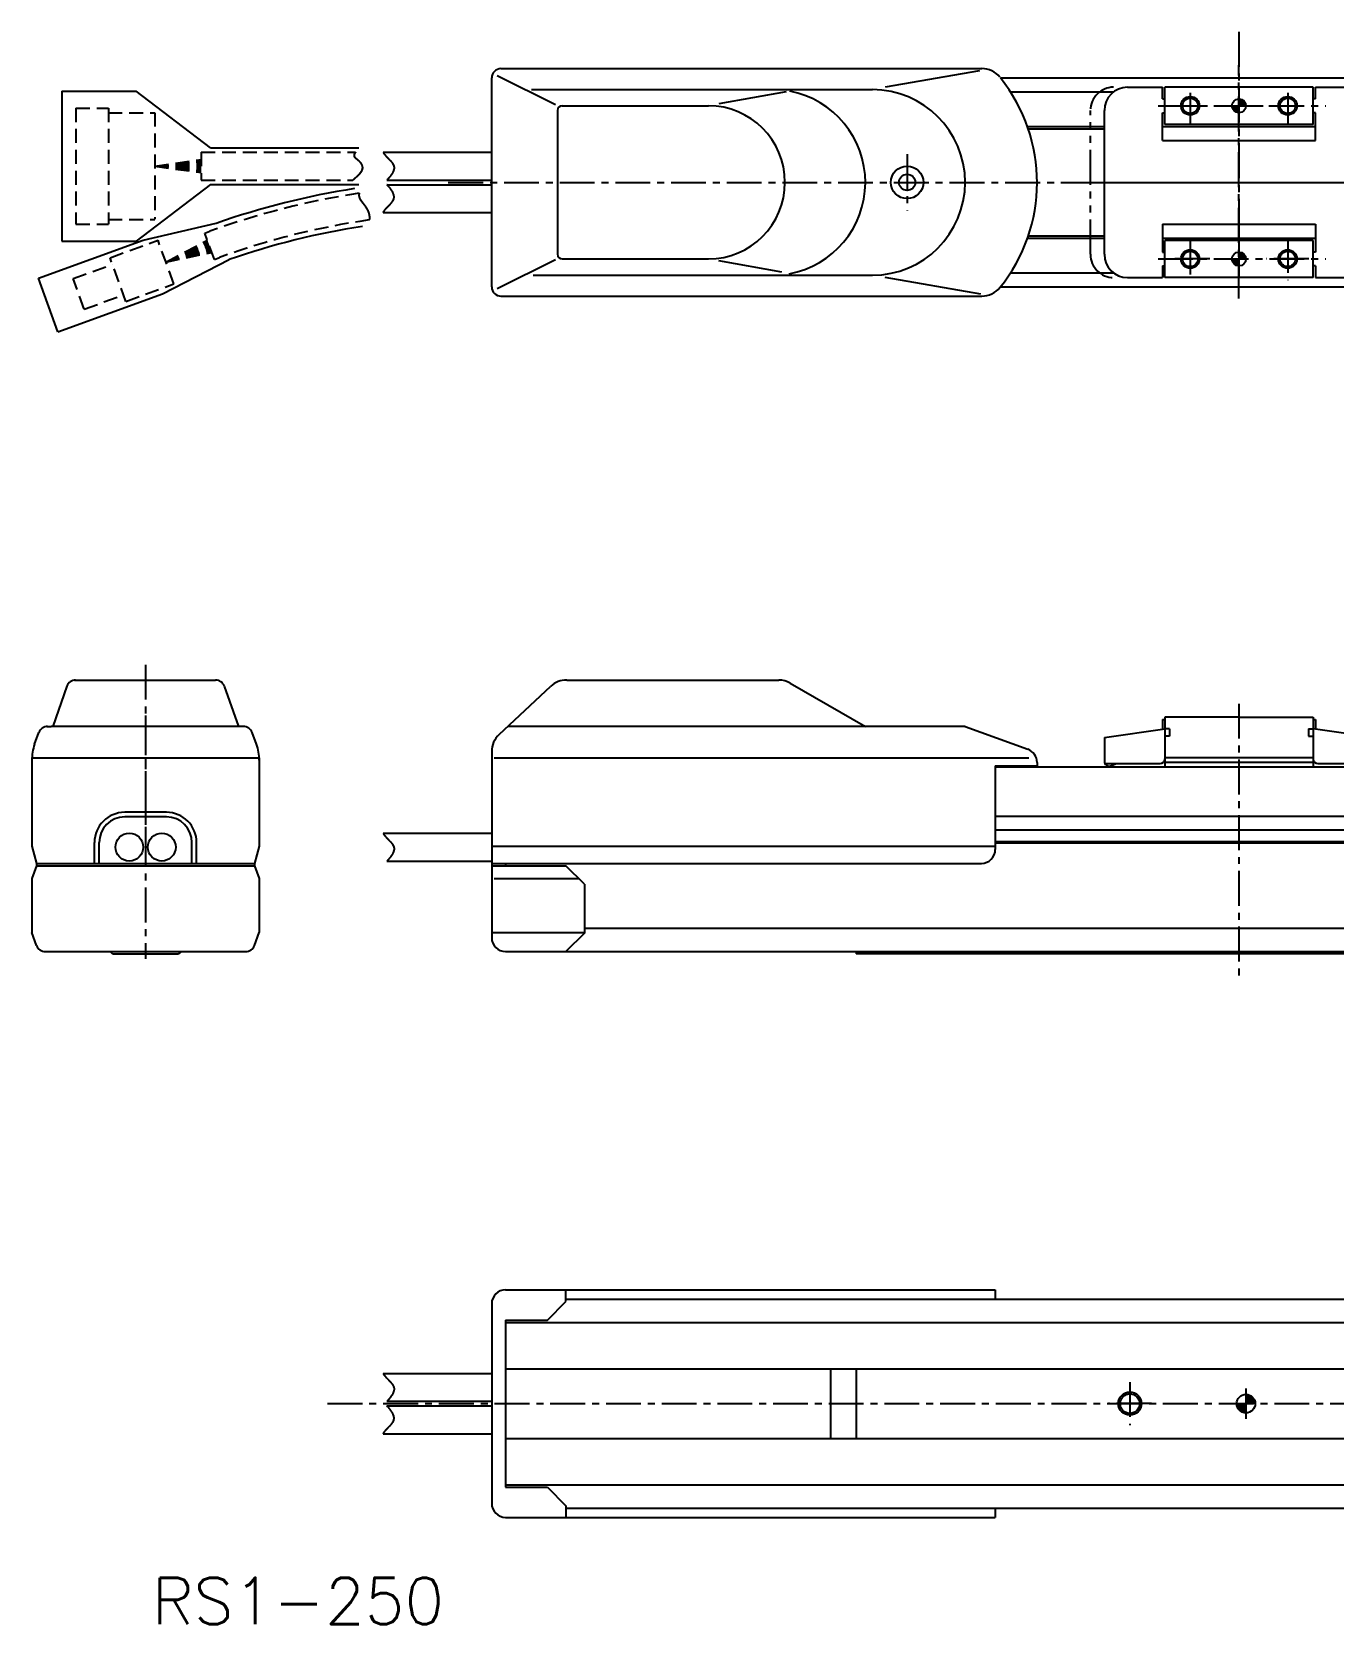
# Model space of a CAD drawing. Extents: x -728 to -84, y 145 to 488.
# Drawn here: x -727.9 to -447.5, y 145.5 to 488.5 of the extents above; entities that cross this region are included whole.
import ezdxf

# ---------------------------------------------------------------- set-up
doc = ezdxf.new("R2010")
doc.units = 0
for name, pattern in [('CENTER', [12, 7.5, -1.5, 1.5, -1.5]), ('CONTINOUS', [0]), ('DASHED', [4.5, 3, -1.5]), ('PHANTOM', [15, 7.5, -1.5, 1.5, -1.5, 1.5, -1.5])]:
    doc.linetypes.add(name, pattern=pattern)
doc.layers.get('0').update_dxf_attribs({"linetype": 'CONTINUOUS'})
doc.layers.add('CENTER', color=1, linetype='CENTER')
doc.styles.get("Standard").update_dxf_attribs({"font": 'txt.shx'})

# ---------------------------------------------------------------- blocks, each defined once
blk = doc.blocks.new('*U2')
at = {"color": 7, "linetype": 'CONTINUOUS'}
for p, q in [((-469.28, 439.57), (-467.78, 439.57)), ((-469.28, 439.57), (-468.84, 438.51)), ((-467.78, 441.07), (-467.78, 440.63)), ((-466.72, 440.63), (-467.78, 441.07)), ((-467.78, 440.63), (-467.78, 439.57)), ((-467.78, 439.57), (-466.28, 439.57)), ((-467.78, 439.57), (-467.78, 438.51)), ((-466.72, 440.63), (-466.28, 439.57)), ((-467.78, 438.07), (-468.84, 438.51)), ((-467.78, 438.51), (-467.78, 438.07))]:
    blk.add_line(p, q, dxfattribs=at)
for points in [[(-469.28, 439.57), (-469.28, 439.57), (-467.78, 439.57)], [(-469.28, 439.57), (-468.84, 438.51), (-467.78, 438.51)], [(-467.78, 441.07), (-467.78, 440.63), (-466.72, 440.63)], [(-467.78, 440.63), (-467.78, 439.57), (-466.28, 439.57)], [(-467.78, 439.57), (-467.78, 439.57), (-466.28, 439.57)]]:
    blk.add_solid(points, dxfattribs=at)
at = {"color": 7, "linetype": 'CONTINUOUS', "extrusion": (0, 0, -1)}
for points in [[(469.28, 439.57), (467.78, 439.57), (467.78, 438.51)], [(467.78, 440.63), (466.72, 440.63), (466.28, 439.57)], [(468.84, 438.51), (467.78, 438.51), (467.78, 438.07)]]:
    blk.add_solid(points, dxfattribs=at)
blk = doc.blocks.new('*U3')
at = {"color": 7, "linetype": 'CONTINUOUS'}
for p, q in [((-467.78, 474.07), (-467.78, 473.63)), ((-466.72, 473.63), (-467.78, 474.07)), ((-467.78, 473.63), (-467.78, 472.57)), ((-466.72, 473.63), (-466.28, 472.57)), ((-469.28, 472.57), (-467.78, 472.57)), ((-469.28, 472.57), (-468.84, 471.51)), ((-467.78, 471.07), (-468.84, 471.51)), ((-467.78, 472.57), (-466.28, 472.57)), ((-467.78, 472.57), (-467.78, 471.51)), ((-467.78, 471.51), (-467.78, 471.07))]:
    blk.add_line(p, q, dxfattribs=at)
for points in [[(-467.78, 474.07), (-467.78, 473.63), (-466.72, 473.63)], [(-467.78, 473.63), (-467.78, 472.57), (-466.28, 472.57)], [(-469.28, 472.57), (-469.28, 472.57), (-467.78, 472.57)], [(-469.28, 472.57), (-468.84, 471.51), (-467.78, 471.51)], [(-467.78, 472.57), (-467.78, 472.57), (-466.28, 472.57)]]:
    blk.add_solid(points, dxfattribs=at)
at = {"color": 7, "linetype": 'CONTINUOUS', "extrusion": (0, 0, -1)}
for points in [[(467.78, 473.63), (466.72, 473.63), (466.28, 472.57)], [(469.28, 472.57), (467.78, 472.57), (467.78, 471.51)], [(468.84, 471.51), (467.78, 471.51), (467.78, 471.07)]]:
    blk.add_solid(points, dxfattribs=at)
blk = doc.blocks.new('*X5')
at = {"color": 0, "linetype": 'CONTINOUS'}
for p, q in [((-468.28, 192.96), (-468.24, 193)), ((-468.23, 192.56), (-467.79, 193)), ((-468.12, 192.22), (-467.34, 193)), ((-467.97, 191.93), (-466.9, 193)), ((-467.78, 191.67), (-466.45, 193)), ((-467.55, 191.45), (-466.28, 192.72)), ((-467.29, 191.27), (-466.28, 192.27)), ((-466.28, 194.96), (-466.24, 195)), ((-466.28, 194.51), (-465.84, 194.95)), ((-466.28, 194.06), (-465.5, 194.84)), ((-466.28, 193.61), (-465.21, 194.69)), ((-466.28, 193.17), (-464.95, 194.5)), ((-466, 193), (-464.74, 194.27)), ((-465.56, 193), (-464.55, 194)), ((-465.11, 193), (-464.41, 193.7)), ((-464.66, 193), (-464.31, 193.35)), ((-466.98, 191.13), (-466.28, 191.83)), ((-466.63, 191.03), (-466.28, 191.38))]:
    blk.add_line(p, q, dxfattribs=at)

msp = doc.modelspace()

# ---------------------------------------------------------------- linework, layer by layer
at = {"color": 7, "linetype": 'CONTINOUS'}
for p, q in [((-626.78, 480.57), (-523.19, 480.57)), ((-628.78, 433.57), (-628.78, 478.57)), ((-615.02, 472.78), (-627.64, 478.99)), ((-523.65, 480.09), (-543.99, 476.56)), ((-519.18, 478.57), (-177.78, 478.57)), ((-721.38, 475.73), (-721.38, 443.41)), ((-721.38, 475.73), (-705.38, 475.73)), ((-689.38, 463.53), (-705.38, 475.73)), ((-620.19, 476.07), (-546.77, 476.07)), ((-565.36, 475.57), (-579.87, 472.97)), ((-517.02, 475.57), (-494.78, 475.57)), ((-491.78, 476.57), (-484.28, 476.57)), ((-484.28, 474.07), (-484.28, 476.57)), ((-484.28, 474.07), (-483.78, 474.07)), ((-483.78, 468.57), (-483.78, 476.57)), ((-451.78, 476.57), (-483.78, 476.57)), ((-451.78, 468.57), (-451.78, 476.57)), ((-451.28, 474.07), (-451.78, 474.07)), ((-451.28, 474.07), (-451.28, 476.57)), ((-451.28, 476.57), (-443.78, 476.57)), ((-614.6, 471.57), (-614.6, 440.57)), ((-613.6, 472.57), (-582.1, 472.57)), ((-496.78, 440.57), (-496.78, 471.57)), ((-484.28, 465.07), (-484.28, 471.07)), ((-484.28, 471.07), (-483.78, 471.07)), ((-451.28, 471.07), (-451.78, 471.07)), ((-451.28, 465.07), (-451.28, 471.07)), ((-513.34, 468.07), (-496.78, 468.07)), ((-513.17, 467.57), (-496.78, 467.57)), ((-484.28, 468.07), (-451.28, 468.07)), ((-451.78, 468.57), (-483.78, 468.57)), ((-689.38, 463.53), (-657.38, 463.53)), ((-484.28, 465.07), (-451.28, 465.07)), ((-652.14, 462.57), (-628.78, 462.57)), ((-651.36, 456.57), (-628.78, 456.57)), ((-689.38, 455.61), (-705.38, 443.41)), ((-689.38, 455.61), (-657.38, 455.61)), ((-651.36, 455.57), (-628.78, 455.57)), ((-652.14, 449.57), (-628.78, 449.57)), ((-703.89, 443.65), (-688.17, 447.25)), ((-484.28, 447.07), (-451.28, 447.07)), ((-484.28, 447.07), (-484.28, 441.07)), ((-451.28, 447.07), (-451.28, 441.07)), ((-726.45, 435.45), (-703.89, 443.65)), ((-721.38, 443.41), (-705.38, 443.41)), ((-513.34, 444.07), (-496.78, 444.07)), ((-513.17, 444.57), (-496.78, 444.57)), ((-484.28, 444.07), (-451.28, 444.07)), ((-451.78, 443.57), (-483.78, 443.57)), ((-483.78, 435.57), (-483.78, 443.57)), ((-451.78, 435.57), (-451.78, 443.57)), ((-699.68, 432.08), (-685.33, 439.43)), ((-615.05, 439.35), (-627.64, 433.15)), ((-613.6, 439.57), (-582.1, 439.57)), ((-566.24, 436.73), (-579.87, 439.17)), ((-484.28, 441.07), (-483.78, 441.07)), ((-451.28, 441.07), (-451.78, 441.07)), ((-619.84, 436.07), (-546.77, 436.07)), ((-517.02, 436.57), (-494.78, 436.57)), ((-484.28, 438.07), (-484.28, 435.57)), ((-484.28, 438.07), (-483.78, 438.07)), ((-451.28, 438.07), (-451.78, 438.07)), ((-451.28, 438.07), (-451.28, 435.57)), ((-722.23, 423.87), (-726.45, 435.45)), ((-523.38, 432), (-543.99, 435.59)), ((-519.19, 433.57), (-177.78, 433.57)), ((-491.78, 435.57), (-484.28, 435.57)), ((-451.78, 435.57), (-483.78, 435.57)), ((-451.28, 435.57), (-443.78, 435.57)), ((-722.23, 423.87), (-699.68, 432.08)), ((-626.78, 431.57), (-523.19, 431.57)), ((-720.33, 347.53), (-723.36, 338.87)), ((-718.68, 348.87), (-688.28, 348.87)), ((-686.39, 347.53), (-683.36, 338.87)), ((-627.19, 337.13), (-616.04, 347.52)), ((-612.63, 348.87), (-566.94, 348.87)), ((-564.44, 348.2), (-548.28, 338.87)), ((-484.28, 340.37), (-483.78, 340.37)), ((-484.28, 340.37), (-484.28, 338.26)), ((-467.78, 340.87), (-483.78, 340.87)), ((-483.78, 340.87), (-483.78, 330.19)), ((-467.78, 340.87), (-451.78, 340.87)), ((-467.78, 340.87), (-451.78, 340.87)), ((-451.78, 340.87), (-451.78, 330.19)), ((-451.78, 340.37), (-451.28, 340.37)), ((-451.28, 340.37), (-451.28, 338.26)), ((-727.26, 335.03), (-726.34, 337.55)), ((-724.64, 338.87), (-723.73, 338.87)), ((-682.26, 338.87), (-723.73, 338.87)), ((-679.47, 335.03), (-680.38, 337.55)), ((-526.77, 338.87), (-625.33, 338.87)), ((-526.77, 338.87), (-513.26, 333.95)), ((-496.78, 336.5), (-496.78, 331.32)), ((-496.74, 336.51), (-483.78, 338.33)), ((-482.78, 338.37), (-483.78, 338.37)), ((-483.78, 336.82), (-483.78, 331.87)), ((-482.78, 336.77), (-483.78, 336.77)), ((-482.78, 338.37), (-482.78, 336.77)), ((-452.78, 338.37), (-451.78, 338.37)), ((-452.78, 338.37), (-452.78, 336.77)), ((-452.78, 336.77), (-451.78, 336.77)), ((-438.82, 336.51), (-451.78, 338.33)), ((-451.78, 336.82), (-451.78, 331.87)), ((-628.78, 333.47), (-628.78, 308.87)), ((-727.86, 332.1), (-678.86, 332.1)), ((-727.86, 332.1), (-727.86, 313.1)), ((-678.86, 332.1), (-678.86, 313.1)), ((-628.23, 332.1), (-513.03, 332.1)), ((-520.28, 330.37), (-511.31, 330.37)), ((-520.28, 330.37), (-520.28, 312.37)), ((-520.28, 330.19), (-177.76, 330.19)), ((-520.28, 330.19), (-520.28, 314.68)), ((-511.28, 331.13), (-511.28, 330.19)), ((-496.67, 330.87), (-484.78, 330.87)), ((-495.43, 330.39), (-494.18, 330.87)), ((-483.78, 332.17), (-451.78, 332.17)), ((-483.78, 331.17), (-451.78, 331.17)), ((-483.78, 331.17), (-451.78, 331.17)), ((-451.78, 331.98), (-451.78, 331.21)), ((-451.78, 330.43), (-451.78, 330.17)), ((-450.78, 330.87), (-438.89, 330.87)), ((-698.86, 320.37), (-707.86, 320.37)), ((-698.86, 319.37), (-707.86, 319.37)), ((-520.28, 319.57), (-177.78, 319.57)), ((-652.14, 315.87), (-628.78, 315.87)), ((-520.28, 316.57), (-177.78, 316.57)), ((-727.86, 313.1), (-726.86, 309.37)), ((-727.86, 313.1), (-726.86, 309.37)), ((-714.36, 309.37), (-714.36, 313.87)), ((-713.36, 309.37), (-713.36, 313.87)), ((-693.36, 309.37), (-693.36, 313.87)), ((-692.36, 309.37), (-692.36, 313.87)), ((-678.86, 313.1), (-679.86, 309.37)), ((-678.86, 313.1), (-679.86, 309.37)), ((-628.78, 313.1), (-520.28, 313.1)), ((-520.28, 314.07), (-177.78, 314.07)), ((-520.28, 313.78), (-177.78, 313.78)), ((-726.86, 308.87), (-727.86, 306.12)), ((-726.86, 309.37), (-679.86, 309.37)), ((-726.86, 309.37), (-726.86, 308.87)), ((-726.86, 308.87), (-679.86, 308.87)), ((-679.86, 309.37), (-679.86, 308.87)), ((-679.86, 308.87), (-678.86, 306.12)), ((-651.36, 309.87), (-628.78, 309.87)), ((-628.78, 309.37), (-523.28, 309.37)), ((-628.78, 308.87), (-628.78, 293.37)), ((-628.78, 308.87), (-612.78, 308.87)), ((-625.78, 309.37), (-625.78, 308.87)), ((-608.78, 304.87), (-612.78, 308.87)), ((-727.86, 306.12), (-727.86, 294.49)), ((-678.86, 306.12), (-678.86, 294.49)), ((-628.28, 306.12), (-610.04, 306.12)), ((-608.78, 304.87), (-608.78, 294.37)), ((-608.78, 295.39), (-177.78, 295.39)), ((-726.84, 291.68), (-727.86, 294.49)), ((-679.88, 291.68), (-678.86, 294.49)), ((-628.51, 294.49), (-608.78, 294.49)), ((-608.78, 294.37), (-612.78, 290.37)), ((-724.96, 290.37), (-681.76, 290.37)), ((-710.46, 289.87), (-710.86, 290.27)), ((-710.46, 289.87), (-696.26, 289.87)), ((-695.86, 290.27), (-696.26, 289.87)), ((-695.86, 290.37), (-695.86, 290.27)), ((-625.78, 290.37), (-550.28, 290.37)), ((-550.28, 290.39), (-177.78, 290.39)), ((-550.28, 290.39), (-550.28, 289.87)), ((-165.28, 289.87), (-550.28, 289.87)), ((-625.78, 217.5), (-520.28, 217.5)), ((-612.78, 215), (-612.78, 217.5)), ((-520.28, 217.5), (-520.28, 215.5)), ((-628.78, 214.5), (-628.78, 171.5)), ((-616.78, 211), (-612.78, 215)), ((-612.78, 215.5), (-177.78, 215.5)), ((-625.78, 211), (-625.78, 175)), ((-625.78, 211), (-616.78, 211)), ((-625.78, 210.5), (-165.28, 210.5)), ((-652.14, 199.5), (-628.78, 199.5)), ((-625.78, 200.5), (-165.28, 200.5)), ((-555.78, 200.5), (-555.78, 185.5)), ((-550.28, 200.5), (-550.28, 185.5)), ((-651.36, 193.5), (-628.78, 193.5)), ((-651.36, 192.5), (-628.78, 192.5)), ((-652.14, 186.5), (-628.78, 186.5)), ((-625.78, 185.5), (-165.28, 185.5)), ((-625.78, 175.5), (-165.28, 175.5)), ((-625.78, 175), (-616.78, 175)), ((-616.78, 175), (-612.78, 171)), ((-625.78, 168.5), (-608.78, 168.5)), ((-612.78, 171), (-612.78, 168.5)), ((-612.78, 170.5), (-177.78, 170.5)), ((-608.78, 168.5), (-520.28, 168.5)), ((-520.28, 170.5), (-520.28, 168.5))]:
    msp.add_line(p, q, dxfattribs=at)
at = {"color": 3, "linetype": 'DASHED'}
for p, q in [((-718.38, 472.07), (-718.38, 447.07)), ((-718.38, 472.07), (-711.38, 472.07)), ((-711.38, 472.07), (-711.38, 447.07)), ((-711.38, 471.07), (-701.38, 471.07)), ((-701.38, 471.07), (-701.38, 448.11)), ((-701.38, 459.57), (-691.38, 460.98)), ((-701.38, 459.57), (-691.38, 460.62)), ((-701.38, 459.57), (-691.38, 460.27)), ((-701.38, 459.57), (-691.38, 459.92)), ((-691.38, 462.57), (-691.38, 456.57)), ((-691.38, 462.57), (-658.11, 462.57)), ((-701.38, 459.57), (-691.38, 459.57)), ((-701.38, 459.57), (-691.38, 458.52)), ((-701.38, 459.57), (-691.38, 458.87)), ((-701.38, 459.57), (-691.38, 459.22)), ((-701.38, 459.57), (-691.38, 458.17)), ((-691.38, 456.57), (-658.67, 456.57)), ((-718.38, 447.07), (-711.38, 447.07)), ((-711.38, 448.07), (-701.38, 448.07)), ((-711.01, 439.83), (-700.68, 443.59)), ((-697.26, 434.19), (-700.68, 443.59)), ((-698.97, 438.89), (-690.05, 443.63)), ((-698.97, 438.89), (-689.93, 443.3)), ((-698.97, 438.89), (-689.81, 442.97)), ((-698.97, 438.89), (-689.69, 442.64)), ((-690.6, 445.13), (-689.5, 445.53)), ((-688.54, 439.49), (-690.6, 445.13)), ((-707.59, 430.43), (-711.01, 439.83)), ((-698.97, 438.89), (-689.57, 442.31)), ((-698.97, 438.89), (-689.45, 441.98)), ((-698.97, 438.89), (-689.33, 441.65)), ((-698.97, 438.89), (-689.21, 441.32)), ((-698.97, 438.89), (-689.09, 440.99)), ((-688.54, 439.49), (-687.44, 439.89)), ((-718.96, 435.34), (-710.5, 438.42)), ((-716.56, 428.76), (-718.96, 435.34)), ((-707.59, 430.43), (-697.26, 434.19)), ((-716.56, 428.76), (-708.11, 431.84))]:
    msp.add_line(p, q, dxfattribs=at)
at = {"color": 3, "linetype": 'PHANTOM'}
msp.add_line((-499.78, 440.57), (-499.78, 471.57), dxfattribs=at)
at = {"color": 7, "linetype": 'CENTER'}
msp.add_line((-466.28, 196.22), (-466.28, 189.75), dxfattribs=at)
at = {"color": 7}
for points in [[(-658.11, 462.57, 0), (-658.13, 462.55, 0), (-658.14, 462.53, 0), (-658.16, 462.51, 0), (-658.18, 462.49, 0), (-658.19, 462.47, 0), (-658.21, 462.45, 0), (-658.23, 462.42, 0), (-658.24, 462.4, 0), (-658.26, 462.38, 0), (-658.27, 462.36, 0), (-658.29, 462.33, 0), (-658.3, 462.31, 0), (-658.31, 462.29, 0), (-658.33, 462.26, 0), (-658.34, 462.24, 0), (-658.35, 462.21, 0), (-658.36, 462.19, 0), (-658.37, 462.16, 0), (-658.38, 462.14, 0), (-658.39, 462.12, 0), (-658.4, 462.09, 0), (-658.41, 462.07, 0), (-658.41, 462.04, 0), (-658.42, 462.02, 0), (-658.43, 461.99, 0), (-658.43, 461.97, 0), (-658.43, 461.94, 0), (-658.44, 461.92, 0), (-658.44, 461.9, 0), (-658.44, 461.87, 0), (-658.44, 461.85, 0), (-658.44, 461.83, 0), (-658.43, 461.81, 0), (-658.43, 461.78, 0), (-658.43, 461.76, 0), (-658.42, 461.74, 0), (-658.41, 461.72, 0), (-658.41, 461.7, 0), (-658.4, 461.68, 0), (-658.39, 461.65, 0), (-658.38, 461.63, 0), (-658.37, 461.61, 0), (-658.36, 461.59, 0), (-658.35, 461.57, 0), (-658.33, 461.55, 0), (-658.32, 461.54, 0), (-658.31, 461.51, 0), (-658.29, 461.5, 0), (-658.28, 461.48, 0), (-658.26, 461.46, 0), (-658.24, 461.44, 0), (-658.23, 461.42, 0), (-658.21, 461.4, 0), (-658.19, 461.38, 0), (-658.17, 461.36, 0), (-658.15, 461.35, 0), (-658.13, 461.33, 0), (-658.11, 461.31, 0), (-658.09, 461.29, 0), (-658.07, 461.27, 0), (-658.05, 461.25, 0), (-658.03, 461.24, 0), (-658.01, 461.22, 0), (-657.99, 461.2, 0), (-657.96, 461.18, 0), (-657.94, 461.16, 0), (-657.92, 461.14, 0), (-657.89, 461.13, 0), (-657.87, 461.11, 0), (-657.85, 461.09, 0), (-657.83, 461.07, 0), (-657.8, 461.05, 0), (-657.78, 461.04, 0), (-657.75, 461.02, 0), (-657.73, 461, 0), (-657.71, 460.98, 0), (-657.69, 460.96, 0), (-657.66, 460.94, 0), (-657.64, 460.92, 0), (-657.62, 460.9, 0), (-657.59, 460.88, 0), (-657.57, 460.86, 0), (-657.55, 460.85, 0), (-657.53, 460.83, 0), (-657.5, 460.81, 0), (-657.48, 460.79, 0), (-657.46, 460.77, 0), (-657.44, 460.75, 0), (-657.42, 460.73, 0), (-657.4, 460.7, 0), (-657.38, 460.68, 0), (-657.36, 460.66, 0), (-657.34, 460.64, 0), (-657.32, 460.62, 0), (-657.29, 460.6, 0), (-657.27, 460.58, 0), (-657.26, 460.56, 0), (-657.24, 460.54, 0), (-657.22, 460.51, 0), (-657.2, 460.49, 0), (-657.18, 460.47, 0), (-657.16, 460.45, 0), (-657.14, 460.43, 0), (-657.13, 460.41, 0), (-657.11, 460.38, 0), (-657.09, 460.36, 0), (-657.08, 460.34, 0), (-657.06, 460.32, 0), (-657.04, 460.29, 0), (-657.03, 460.27, 0), (-657.01, 460.25, 0), (-657, 460.23, 0), (-656.98, 460.2, 0), (-656.97, 460.18, 0), (-656.95, 460.16, 0), (-656.94, 460.13, 0), (-656.92, 460.11, 0), (-656.91, 460.09, 0), (-656.89, 460.06, 0), (-656.88, 460.04, 0), (-656.87, 460.02, 0), (-656.86, 459.99, 0), (-656.84, 459.97, 0), (-656.83, 459.95, 0), (-656.82, 459.93, 0), (-656.81, 459.9, 0), (-656.8, 459.88, 0), (-656.79, 459.85, 0), (-656.78, 459.83, 0), (-656.77, 459.81, 0), (-656.76, 459.78, 0), (-656.75, 459.76, 0), (-656.74, 459.74, 0), (-656.73, 459.71, 0), (-656.73, 459.69, 0), (-656.72, 459.66, 0), (-656.71, 459.64, 0), (-656.7, 459.62, 0), (-656.7, 459.59, 0), (-656.69, 459.57, 0), (-656.68, 459.54, 0), (-656.68, 459.52, 0), (-656.67, 459.5, 0), (-656.67, 459.47, 0), (-656.67, 459.45, 0), (-656.66, 459.42, 0), (-656.66, 459.4, 0), (-656.65, 459.38, 0), (-656.65, 459.35, 0), (-656.65, 459.33, 0), (-656.65, 459.3, 0), (-656.65, 459.28, 0), (-656.65, 459.26, 0), (-656.65, 459.23, 0), (-656.65, 459.21, 0), (-656.65, 459.18, 0), (-656.65, 459.16, 0), (-656.65, 459.14, 0), (-656.65, 459.11, 0), (-656.65, 459.09, 0), (-656.65, 459.06, 0), (-656.66, 459.04, 0), (-656.66, 459.02, 0), (-656.67, 458.99, 0), (-656.67, 458.97, 0), (-656.67, 458.95, 0), (-656.68, 458.92, 0), (-656.69, 458.9, 0), (-656.69, 458.88, 0), (-656.7, 458.85, 0), (-656.71, 458.83, 0), (-656.71, 458.81, 0), (-656.72, 458.78, 0), (-656.73, 458.76, 0), (-656.74, 458.74, 0), (-656.74, 458.71, 0), (-656.75, 458.69, 0), (-656.76, 458.67, 0), (-656.77, 458.64, 0), (-656.78, 458.62, 0), (-656.79, 458.6, 0), (-656.8, 458.58, 0), (-656.81, 458.55, 0), (-656.83, 458.53, 0), (-656.84, 458.51, 0), (-656.85, 458.49, 0), (-656.86, 458.46, 0), (-656.87, 458.44, 0), (-656.89, 458.42, 0), (-656.9, 458.4, 0), (-656.91, 458.37, 0), (-656.93, 458.35, 0), (-656.94, 458.33, 0), (-656.96, 458.31, 0), (-656.97, 458.29, 0), (-656.98, 458.26, 0), (-657, 458.24, 0), (-657.01, 458.22, 0), (-657.03, 458.2, 0), (-657.04, 458.18, 0), (-657.06, 458.15, 0), (-657.08, 458.13, 0), (-657.09, 458.11, 0), (-657.11, 458.09, 0), (-657.12, 458.07, 0), (-657.14, 458.05, 0), (-657.16, 458.03, 0), (-657.17, 458, 0), (-657.19, 457.98, 0), (-657.21, 457.96, 0), (-657.23, 457.94, 0), (-657.24, 457.92, 0), (-657.26, 457.9, 0), (-657.28, 457.88, 0), (-657.3, 457.86, 0), (-657.32, 457.84, 0), (-657.34, 457.82, 0), (-657.35, 457.8, 0), (-657.37, 457.78, 0), (-657.39, 457.76, 0), (-657.41, 457.74, 0), (-657.43, 457.72, 0), (-657.45, 457.7, 0), (-657.47, 457.68, 0), (-657.48, 457.66, 0), (-657.5, 457.64, 0), (-657.52, 457.62, 0), (-657.54, 457.6, 0), (-657.56, 457.58, 0), (-657.58, 457.56, 0), (-657.6, 457.54, 0), (-657.62, 457.52, 0), (-657.64, 457.5, 0), (-657.66, 457.48, 0), (-657.68, 457.46, 0), (-657.7, 457.44, 0), (-657.71, 457.43, 0), (-657.73, 457.41, 0), (-657.75, 457.39, 0), (-657.77, 457.37, 0), (-657.79, 457.35, 0), (-657.81, 457.33, 0), (-657.83, 457.32, 0), (-657.85, 457.3, 0), (-657.87, 457.28, 0), (-657.89, 457.26, 0), (-657.9, 457.24, 0), (-657.92, 457.23, 0), (-657.94, 457.21, 0), (-657.96, 457.19, 0), (-657.98, 457.18, 0), (-658, 457.16, 0), (-658.02, 457.14, 0), (-658.04, 457.12, 0), (-658.06, 457.11, 0), (-658.08, 457.09, 0), (-658.1, 457.07, 0), (-658.11, 457.05, 0), (-658.13, 457.04, 0), (-658.15, 457.02, 0), (-658.17, 457, 0), (-658.19, 456.99, 0), (-658.21, 456.97, 0), (-658.23, 456.95, 0), (-658.25, 456.94, 0), (-658.27, 456.92, 0), (-658.28, 456.9, 0), (-658.3, 456.89, 0), (-658.32, 456.87, 0), (-658.34, 456.85, 0), (-658.36, 456.84, 0), (-658.38, 456.82, 0), (-658.4, 456.8, 0), (-658.42, 456.79, 0), (-658.44, 456.77, 0), (-658.46, 456.75, 0), (-658.48, 456.74, 0), (-658.5, 456.72, 0), (-658.52, 456.7, 0), (-658.54, 456.69, 0), (-658.56, 456.67, 0), (-658.58, 456.65, 0), (-658.6, 456.64, 0), (-658.61, 456.62, 0), (-658.63, 456.61, 0), (-658.65, 456.59, 0), (-658.67, 456.57, 0)], [(-652.14, 462.57, 0), (-652.12, 462.53, 0), (-652.1, 462.49, 0), (-652.08, 462.45, 0), (-652.06, 462.41, 0), (-652.03, 462.37, 0), (-652.01, 462.33, 0), (-651.99, 462.29, 0), (-651.96, 462.25, 0), (-651.94, 462.22, 0), (-651.91, 462.18, 0), (-651.88, 462.14, 0), (-651.86, 462.1, 0), (-651.83, 462.06, 0), (-651.8, 462.03, 0), (-651.77, 461.99, 0), (-651.74, 461.95, 0), (-651.71, 461.92, 0), (-651.68, 461.88, 0), (-651.65, 461.84, 0), (-651.62, 461.81, 0), (-651.59, 461.77, 0), (-651.56, 461.73, 0), (-651.53, 461.7, 0), (-651.49, 461.66, 0), (-651.46, 461.62, 0), (-651.43, 461.59, 0), (-651.39, 461.55, 0), (-651.36, 461.52, 0), (-651.33, 461.48, 0), (-651.29, 461.45, 0), (-651.26, 461.41, 0), (-651.23, 461.38, 0), (-651.19, 461.34, 0), (-651.16, 461.31, 0), (-651.12, 461.27, 0), (-651.09, 461.24, 0), (-651.05, 461.2, 0), (-651.02, 461.17, 0), (-650.99, 461.13, 0), (-650.95, 461.1, 0), (-650.92, 461.06, 0), (-650.88, 461.03, 0), (-650.85, 460.99, 0), (-650.82, 460.96, 0), (-650.78, 460.92, 0), (-650.75, 460.89, 0), (-650.72, 460.86, 0), (-650.68, 460.82, 0), (-650.65, 460.79, 0), (-650.62, 460.75, 0), (-650.59, 460.72, 0), (-650.55, 460.68, 0), (-650.52, 460.65, 0), (-650.49, 460.61, 0), (-650.46, 460.58, 0), (-650.43, 460.54, 0), (-650.4, 460.51, 0), (-650.37, 460.47, 0), (-650.34, 460.44, 0), (-650.32, 460.4, 0), (-650.29, 460.37, 0), (-650.26, 460.33, 0), (-650.23, 460.3, 0), (-650.21, 460.26, 0), (-650.18, 460.23, 0), (-650.16, 460.19, 0), (-650.13, 460.16, 0), (-650.11, 460.12, 0), (-650.09, 460.08, 0), (-650.07, 460.05, 0), (-650.05, 460.01, 0), (-650.02, 459.98, 0), (-650.01, 459.94, 0), (-649.99, 459.9, 0), (-649.97, 459.87, 0), (-649.95, 459.83, 0), (-649.94, 459.79, 0), (-649.92, 459.75, 0), (-649.91, 459.72, 0), (-649.89, 459.68, 0), (-649.88, 459.64, 0), (-649.87, 459.6, 0), (-649.86, 459.57, 0), (-649.85, 459.53, 0), (-649.84, 459.49, 0), (-649.84, 459.45, 0), (-649.83, 459.41, 0), (-649.83, 459.37, 0), (-649.82, 459.33, 0), (-649.82, 459.29, 0), (-649.82, 459.25, 0), (-649.82, 459.21, 0), (-649.82, 459.17, 0), (-649.82, 459.13, 0), (-649.82, 459.09, 0), (-649.83, 459.05, 0), (-649.83, 459.01, 0), (-649.84, 458.97, 0), (-649.85, 458.93, 0), (-649.85, 458.89, 0), (-649.86, 458.85, 0), (-649.87, 458.8, 0), (-649.88, 458.76, 0), (-649.89, 458.72, 0), (-649.91, 458.68, 0), (-649.92, 458.64, 0), (-649.93, 458.6, 0), (-649.95, 458.55, 0), (-649.97, 458.51, 0), (-649.98, 458.47, 0), (-650, 458.43, 0), (-650.02, 458.39, 0), (-650.04, 458.34, 0), (-650.05, 458.3, 0), (-650.08, 458.26, 0), (-650.1, 458.22, 0), (-650.12, 458.18, 0), (-650.14, 458.13, 0), (-650.16, 458.09, 0), (-650.18, 458.05, 0), (-650.21, 458.01, 0), (-650.23, 457.97, 0), (-650.26, 457.93, 0), (-650.28, 457.88, 0), (-650.31, 457.84, 0), (-650.34, 457.8, 0), (-650.36, 457.76, 0), (-650.39, 457.72, 0), (-650.42, 457.68, 0), (-650.45, 457.64, 0), (-650.48, 457.6, 0), (-650.5, 457.56, 0), (-650.53, 457.52, 0), (-650.56, 457.48, 0), (-650.59, 457.44, 0), (-650.62, 457.4, 0), (-650.65, 457.36, 0), (-650.68, 457.32, 0), (-650.72, 457.28, 0), (-650.75, 457.24, 0), (-650.78, 457.2, 0), (-650.81, 457.17, 0), (-650.84, 457.13, 0), (-650.87, 457.09, 0), (-650.9, 457.05, 0), (-650.94, 457.02, 0), (-650.97, 456.98, 0), (-651, 456.94, 0), (-651.03, 456.91, 0), (-651.07, 456.87, 0), (-651.1, 456.84, 0), (-651.13, 456.8, 0), (-651.16, 456.77, 0), (-651.2, 456.74, 0), (-651.23, 456.7, 0), (-651.26, 456.67, 0), (-651.29, 456.64, 0), (-651.32, 456.6, 0), (-651.36, 456.57, 0)], [(-657.34, 453.72, 0), (-657.35, 453.69, 0), (-657.35, 453.66, 0), (-657.36, 453.63, 0), (-657.36, 453.61, 0), (-657.37, 453.58, 0), (-657.37, 453.55, 0), (-657.37, 453.52, 0), (-657.38, 453.49, 0), (-657.38, 453.46, 0), (-657.38, 453.43, 0), (-657.38, 453.41, 0), (-657.39, 453.38, 0), (-657.39, 453.35, 0), (-657.39, 453.32, 0), (-657.39, 453.29, 0), (-657.39, 453.26, 0), (-657.39, 453.24, 0), (-657.39, 453.21, 0), (-657.38, 453.18, 0), (-657.38, 453.15, 0), (-657.38, 453.12, 0), (-657.38, 453.1, 0), (-657.37, 453.07, 0), (-657.37, 453.04, 0), (-657.36, 453.01, 0), (-657.36, 452.99, 0), (-657.35, 452.96, 0), (-657.35, 452.93, 0), (-657.34, 452.91, 0), (-657.33, 452.88, 0), (-657.32, 452.85, 0), (-657.31, 452.83, 0), (-657.3, 452.8, 0), (-657.3, 452.77, 0), (-657.29, 452.75, 0), (-657.28, 452.72, 0), (-657.27, 452.7, 0), (-657.25, 452.67, 0), (-657.24, 452.65, 0), (-657.23, 452.62, 0), (-657.22, 452.6, 0), (-657.21, 452.57, 0), (-657.2, 452.55, 0), (-657.18, 452.52, 0), (-657.17, 452.5, 0), (-657.15, 452.47, 0), (-657.14, 452.44, 0), (-657.13, 452.42, 0), (-657.11, 452.4, 0), (-657.1, 452.37, 0), (-657.08, 452.35, 0), (-657.07, 452.32, 0), (-657.05, 452.3, 0), (-657.03, 452.27, 0), (-657.02, 452.25, 0), (-657, 452.23, 0), (-656.99, 452.2, 0), (-656.97, 452.18, 0), (-656.95, 452.15, 0), (-656.94, 452.13, 0), (-656.92, 452.11, 0), (-656.9, 452.08, 0), (-656.88, 452.06, 0), (-656.87, 452.04, 0), (-656.85, 452.01, 0), (-656.83, 451.99, 0), (-656.81, 451.96, 0), (-656.79, 451.94, 0), (-656.78, 451.92, 0), (-656.76, 451.89, 0), (-656.74, 451.87, 0), (-656.72, 451.85, 0), (-656.7, 451.82, 0), (-656.68, 451.8, 0), (-656.67, 451.78, 0), (-656.65, 451.75, 0), (-656.63, 451.73, 0), (-656.61, 451.71, 0), (-656.59, 451.68, 0), (-656.57, 451.66, 0), (-656.55, 451.64, 0), (-656.54, 451.61, 0), (-656.52, 451.59, 0), (-656.5, 451.56, 0), (-656.48, 451.54, 0), (-656.46, 451.52, 0), (-656.45, 451.49, 0), (-656.43, 451.47, 0), (-656.41, 451.45, 0), (-656.39, 451.43, 0), (-656.37, 451.4, 0), (-656.36, 451.38, 0), (-656.34, 451.36, 0), (-656.32, 451.33, 0), (-656.3, 451.31, 0), (-656.28, 451.28, 0), (-656.27, 451.26, 0), (-656.25, 451.24, 0), (-656.23, 451.21, 0), (-656.21, 451.19, 0), (-656.2, 451.17, 0), (-656.18, 451.14, 0), (-656.16, 451.12, 0), (-656.14, 451.1, 0), (-656.13, 451.07, 0), (-656.11, 451.05, 0), (-656.09, 451.02, 0), (-656.08, 451, 0), (-656.06, 450.98, 0), (-656.04, 450.95, 0), (-656.02, 450.93, 0), (-656.01, 450.91, 0), (-655.99, 450.88, 0), (-655.98, 450.86, 0), (-655.96, 450.83, 0), (-655.94, 450.81, 0), (-655.93, 450.79, 0), (-655.91, 450.76, 0), (-655.9, 450.74, 0), (-655.88, 450.71, 0), (-655.86, 450.69, 0), (-655.85, 450.67, 0), (-655.83, 450.64, 0), (-655.82, 450.62, 0), (-655.8, 450.59, 0), (-655.79, 450.57, 0), (-655.77, 450.55, 0), (-655.76, 450.52, 0), (-655.74, 450.5, 0), (-655.73, 450.47, 0), (-655.71, 450.45, 0), (-655.7, 450.42, 0), (-655.68, 450.4, 0), (-655.67, 450.37, 0), (-655.66, 450.35, 0), (-655.64, 450.32, 0), (-655.63, 450.3, 0), (-655.62, 450.27, 0), (-655.6, 450.25, 0), (-655.59, 450.23, 0), (-655.58, 450.2, 0), (-655.56, 450.18, 0), (-655.55, 450.15, 0), (-655.54, 450.13, 0), (-655.52, 450.1, 0), (-655.51, 450.07, 0), (-655.5, 450.05, 0), (-655.49, 450.02, 0), (-655.48, 450, 0), (-655.47, 449.97, 0), (-655.45, 449.95, 0), (-655.44, 449.92, 0), (-655.43, 449.9, 0), (-655.42, 449.87, 0), (-655.41, 449.85, 0), (-655.4, 449.82, 0), (-655.39, 449.8, 0), (-655.38, 449.77, 0), (-655.37, 449.74, 0), (-655.36, 449.72, 0), (-655.35, 449.69, 0), (-655.34, 449.67, 0), (-655.33, 449.64, 0), (-655.32, 449.61, 0), (-655.31, 449.59, 0), (-655.3, 449.56, 0), (-655.29, 449.53, 0), (-655.29, 449.51, 0), (-655.28, 449.48, 0), (-655.27, 449.45, 0), (-655.26, 449.43, 0), (-655.25, 449.4, 0), (-655.25, 449.37, 0), (-655.24, 449.35, 0), (-655.23, 449.32, 0), (-655.23, 449.29, 0), (-655.22, 449.26, 0), (-655.21, 449.24, 0), (-655.21, 449.21, 0), (-655.2, 449.18, 0), (-655.2, 449.15, 0), (-655.19, 449.13, 0), (-655.18, 449.1, 0), (-655.18, 449.07, 0), (-655.18, 449.04, 0), (-655.17, 449.02, 0), (-655.17, 448.99, 0), (-655.16, 448.96, 0), (-655.16, 448.93, 0), (-655.16, 448.9, 0), (-655.15, 448.88, 0), (-655.15, 448.85, 0), (-655.15, 448.82, 0), (-655.14, 448.79, 0), (-655.14, 448.76, 0), (-655.14, 448.73, 0), (-655.14, 448.7, 0), (-655.14, 448.68, 0), (-655.13, 448.65, 0), (-655.13, 448.62, 0), (-655.13, 448.59, 0), (-655.13, 448.56, 0), (-655.13, 448.53, 0), (-655.13, 448.5, 0), (-655.13, 448.48, 0), (-655.13, 448.45, 0), (-655.13, 448.42, 0), (-655.13, 448.39, 0), (-655.13, 448.36, 0), (-655.13, 448.33, 0), (-655.13, 448.31, 0), (-655.14, 448.28, 0), (-655.14, 448.25, 0), (-655.14, 448.22, 0), (-655.14, 448.19, 0), (-655.14, 448.16, 0), (-655.15, 448.13, 0), (-655.15, 448.11, 0), (-655.15, 448.08, 0), (-655.15, 448.05, 0), (-655.16, 448.02, 0), (-655.16, 447.99, 0), (-655.17, 447.97, 0)], [(-652.14, 449.57, 0), (-652.12, 449.61, 0), (-652.1, 449.65, 0), (-652.08, 449.69, 0), (-652.06, 449.73, 0), (-652.03, 449.77, 0), (-652.01, 449.81, 0), (-651.99, 449.85, 0), (-651.96, 449.89, 0), (-651.94, 449.93, 0), (-651.91, 449.97, 0), (-651.88, 450, 0), (-651.86, 450.04, 0), (-651.83, 450.08, 0), (-651.8, 450.12, 0), (-651.77, 450.15, 0), (-651.74, 450.19, 0), (-651.71, 450.23, 0), (-651.68, 450.27, 0), (-651.65, 450.3, 0), (-651.62, 450.34, 0), (-651.59, 450.38, 0), (-651.56, 450.41, 0), (-651.53, 450.45, 0), (-651.49, 450.48, 0), (-651.46, 450.52, 0), (-651.43, 450.56, 0), (-651.39, 450.59, 0), (-651.36, 450.63, 0), (-651.33, 450.66, 0), (-651.29, 450.7, 0), (-651.26, 450.73, 0), (-651.23, 450.77, 0), (-651.19, 450.8, 0), (-651.16, 450.84, 0), (-651.12, 450.87, 0), (-651.09, 450.91, 0), (-651.05, 450.94, 0), (-651.02, 450.98, 0), (-650.99, 451.01, 0), (-650.95, 451.05, 0), (-650.92, 451.08, 0), (-650.88, 451.12, 0), (-650.85, 451.15, 0), (-650.82, 451.19, 0), (-650.78, 451.22, 0), (-650.75, 451.25, 0), (-650.72, 451.29, 0), (-650.68, 451.32, 0), (-650.65, 451.36, 0), (-650.62, 451.39, 0), (-650.59, 451.43, 0), (-650.55, 451.46, 0), (-650.52, 451.5, 0), (-650.49, 451.53, 0), (-650.46, 451.57, 0), (-650.43, 451.6, 0), (-650.4, 451.64, 0), (-650.37, 451.67, 0), (-650.34, 451.71, 0), (-650.32, 451.74, 0), (-650.29, 451.78, 0), (-650.26, 451.81, 0), (-650.23, 451.85, 0), (-650.21, 451.88, 0), (-650.18, 451.92, 0), (-650.16, 451.95, 0), (-650.13, 451.99, 0), (-650.11, 452.02, 0), (-650.09, 452.06, 0), (-650.07, 452.1, 0), (-650.05, 452.13, 0), (-650.02, 452.17, 0), (-650.01, 452.2, 0), (-649.99, 452.24, 0), (-649.97, 452.28, 0), (-649.95, 452.31, 0), (-649.94, 452.35, 0), (-649.92, 452.39, 0), (-649.91, 452.43, 0), (-649.89, 452.46, 0), (-649.88, 452.5, 0), (-649.87, 452.54, 0), (-649.86, 452.58, 0), (-649.85, 452.62, 0), (-649.84, 452.65, 0), (-649.84, 452.69, 0), (-649.83, 452.73, 0), (-649.83, 452.77, 0), (-649.82, 452.81, 0), (-649.82, 452.85, 0), (-649.82, 452.89, 0), (-649.82, 452.93, 0), (-649.82, 452.97, 0), (-649.82, 453.01, 0), (-649.82, 453.05, 0), (-649.83, 453.09, 0), (-649.83, 453.13, 0), (-649.84, 453.18, 0), (-649.85, 453.22, 0), (-649.85, 453.26, 0), (-649.86, 453.3, 0), (-649.87, 453.34, 0), (-649.88, 453.38, 0), (-649.89, 453.42, 0), (-649.91, 453.46, 0), (-649.92, 453.51, 0), (-649.93, 453.55, 0), (-649.95, 453.59, 0), (-649.97, 453.63, 0), (-649.98, 453.68, 0), (-650, 453.72, 0), (-650.02, 453.76, 0), (-650.04, 453.8, 0), (-650.05, 453.84, 0), (-650.08, 453.88, 0), (-650.1, 453.93, 0), (-650.12, 453.97, 0), (-650.14, 454.01, 0), (-650.16, 454.05, 0), (-650.18, 454.09, 0), (-650.21, 454.14, 0), (-650.23, 454.18, 0), (-650.26, 454.22, 0), (-650.28, 454.26, 0), (-650.31, 454.3, 0), (-650.34, 454.34, 0), (-650.36, 454.38, 0), (-650.39, 454.42, 0), (-650.42, 454.47, 0), (-650.45, 454.51, 0), (-650.48, 454.55, 0), (-650.5, 454.59, 0), (-650.53, 454.63, 0), (-650.56, 454.67, 0), (-650.59, 454.71, 0), (-650.62, 454.75, 0), (-650.65, 454.79, 0), (-650.68, 454.82, 0), (-650.72, 454.86, 0), (-650.75, 454.9, 0), (-650.78, 454.94, 0), (-650.81, 454.98, 0), (-650.84, 455.01, 0), (-650.87, 455.05, 0), (-650.9, 455.09, 0), (-650.94, 455.13, 0), (-650.97, 455.16, 0), (-651, 455.2, 0), (-651.03, 455.24, 0), (-651.07, 455.27, 0), (-651.1, 455.3, 0), (-651.13, 455.34, 0), (-651.16, 455.37, 0), (-651.2, 455.41, 0), (-651.23, 455.44, 0), (-651.26, 455.48, 0), (-651.29, 455.51, 0), (-651.32, 455.54, 0), (-651.36, 455.57, 0)], [(-652.14, 315.87, 0), (-652.12, 315.83, 0), (-652.1, 315.79, 0), (-652.08, 315.75, 0), (-652.06, 315.71, 0), (-652.03, 315.67, 0), (-652.01, 315.63, 0), (-651.99, 315.59, 0), (-651.96, 315.55, 0), (-651.94, 315.51, 0), (-651.91, 315.47, 0), (-651.88, 315.44, 0), (-651.86, 315.4, 0), (-651.83, 315.36, 0), (-651.8, 315.32, 0), (-651.77, 315.29, 0), (-651.74, 315.25, 0), (-651.71, 315.21, 0), (-651.68, 315.17, 0), (-651.65, 315.14, 0), (-651.62, 315.1, 0), (-651.59, 315.06, 0), (-651.56, 315.03, 0), (-651.53, 314.99, 0), (-651.49, 314.96, 0), (-651.46, 314.92, 0), (-651.43, 314.88, 0), (-651.39, 314.85, 0), (-651.36, 314.81, 0), (-651.33, 314.78, 0), (-651.29, 314.74, 0), (-651.26, 314.71, 0), (-651.23, 314.67, 0), (-651.19, 314.64, 0), (-651.16, 314.6, 0), (-651.12, 314.57, 0), (-651.09, 314.53, 0), (-651.05, 314.5, 0), (-651.02, 314.46, 0), (-650.99, 314.43, 0), (-650.95, 314.39, 0), (-650.92, 314.36, 0), (-650.88, 314.32, 0), (-650.85, 314.29, 0), (-650.82, 314.25, 0), (-650.78, 314.22, 0), (-650.75, 314.19, 0), (-650.72, 314.15, 0), (-650.68, 314.12, 0), (-650.65, 314.08, 0), (-650.62, 314.05, 0), (-650.59, 314.01, 0), (-650.55, 313.98, 0), (-650.52, 313.94, 0), (-650.49, 313.91, 0), (-650.46, 313.87, 0), (-650.43, 313.84, 0), (-650.4, 313.8, 0), (-650.37, 313.77, 0), (-650.34, 313.73, 0), (-650.32, 313.7, 0), (-650.29, 313.66, 0), (-650.26, 313.63, 0), (-650.23, 313.59, 0), (-650.21, 313.56, 0), (-650.18, 313.52, 0), (-650.16, 313.49, 0), (-650.13, 313.45, 0), (-650.11, 313.42, 0), (-650.09, 313.38, 0), (-650.07, 313.34, 0), (-650.05, 313.31, 0), (-650.02, 313.27, 0), (-650.01, 313.24, 0), (-649.99, 313.2, 0), (-649.97, 313.16, 0), (-649.95, 313.12, 0), (-649.94, 313.09, 0), (-649.92, 313.05, 0), (-649.91, 313.01, 0), (-649.89, 312.98, 0), (-649.88, 312.94, 0), (-649.87, 312.9, 0), (-649.86, 312.86, 0), (-649.85, 312.82, 0), (-649.84, 312.79, 0), (-649.84, 312.75, 0), (-649.83, 312.71, 0), (-649.83, 312.67, 0), (-649.82, 312.63, 0), (-649.82, 312.59, 0), (-649.82, 312.55, 0), (-649.82, 312.51, 0), (-649.82, 312.47, 0), (-649.82, 312.43, 0), (-649.82, 312.39, 0), (-649.83, 312.35, 0), (-649.83, 312.31, 0), (-649.84, 312.27, 0), (-649.85, 312.23, 0), (-649.85, 312.18, 0), (-649.86, 312.14, 0), (-649.87, 312.1, 0), (-649.88, 312.06, 0), (-649.89, 312.02, 0), (-649.91, 311.98, 0), (-649.92, 311.93, 0), (-649.93, 311.89, 0), (-649.95, 311.85, 0), (-649.97, 311.81, 0), (-649.98, 311.77, 0), (-650, 311.72, 0), (-650.02, 311.68, 0), (-650.04, 311.64, 0), (-650.05, 311.6, 0), (-650.08, 311.56, 0), (-650.1, 311.51, 0), (-650.12, 311.47, 0), (-650.14, 311.43, 0), (-650.16, 311.39, 0), (-650.18, 311.35, 0), (-650.21, 311.31, 0), (-650.23, 311.26, 0), (-650.26, 311.22, 0), (-650.28, 311.18, 0), (-650.31, 311.14, 0), (-650.34, 311.1, 0), (-650.36, 311.06, 0), (-650.39, 311.02, 0), (-650.42, 310.98, 0), (-650.45, 310.93, 0), (-650.48, 310.89, 0), (-650.5, 310.85, 0), (-650.53, 310.81, 0), (-650.56, 310.77, 0), (-650.59, 310.73, 0), (-650.62, 310.69, 0), (-650.65, 310.65, 0), (-650.68, 310.62, 0), (-650.72, 310.58, 0), (-650.75, 310.54, 0), (-650.78, 310.5, 0), (-650.81, 310.46, 0), (-650.84, 310.43, 0), (-650.87, 310.39, 0), (-650.9, 310.35, 0), (-650.94, 310.31, 0), (-650.97, 310.28, 0), (-651, 310.24, 0), (-651.03, 310.2, 0), (-651.07, 310.17, 0), (-651.1, 310.13, 0), (-651.13, 310.1, 0), (-651.16, 310.07, 0), (-651.2, 310.03, 0), (-651.23, 310, 0), (-651.26, 309.96, 0), (-651.29, 309.93, 0), (-651.32, 309.9, 0), (-651.36, 309.87, 0)], [(-652.14, 199.5, 0), (-652.12, 199.46, 0), (-652.1, 199.42, 0), (-652.08, 199.38, 0), (-652.06, 199.34, 0), (-652.03, 199.3, 0), (-652.01, 199.26, 0), (-651.99, 199.22, 0), (-651.96, 199.18, 0), (-651.94, 199.15, 0), (-651.91, 199.11, 0), (-651.88, 199.07, 0), (-651.86, 199.03, 0), (-651.83, 198.99, 0), (-651.8, 198.96, 0), (-651.77, 198.92, 0), (-651.74, 198.88, 0), (-651.71, 198.84, 0), (-651.68, 198.81, 0), (-651.65, 198.77, 0), (-651.62, 198.73, 0), (-651.59, 198.7, 0), (-651.56, 198.66, 0), (-651.53, 198.62, 0), (-651.49, 198.59, 0), (-651.46, 198.55, 0), (-651.43, 198.52, 0), (-651.39, 198.48, 0), (-651.36, 198.45, 0), (-651.33, 198.41, 0), (-651.29, 198.38, 0), (-651.26, 198.34, 0), (-651.23, 198.31, 0), (-651.19, 198.27, 0), (-651.16, 198.23, 0), (-651.12, 198.2, 0), (-651.09, 198.16, 0), (-651.05, 198.13, 0), (-651.02, 198.09, 0), (-650.99, 198.06, 0), (-650.95, 198.03, 0), (-650.92, 197.99, 0), (-650.88, 197.96, 0), (-650.85, 197.92, 0), (-650.82, 197.89, 0), (-650.78, 197.85, 0), (-650.75, 197.82, 0), (-650.72, 197.78, 0), (-650.68, 197.75, 0), (-650.65, 197.71, 0), (-650.62, 197.68, 0), (-650.59, 197.65, 0), (-650.55, 197.61, 0), (-650.52, 197.58, 0), (-650.49, 197.54, 0), (-650.46, 197.51, 0), (-650.43, 197.47, 0), (-650.4, 197.44, 0), (-650.37, 197.4, 0), (-650.34, 197.37, 0), (-650.32, 197.33, 0), (-650.29, 197.3, 0), (-650.26, 197.26, 0), (-650.23, 197.23, 0), (-650.21, 197.19, 0), (-650.18, 197.16, 0), (-650.16, 197.12, 0), (-650.13, 197.09, 0), (-650.11, 197.05, 0), (-650.09, 197.01, 0), (-650.07, 196.98, 0), (-650.05, 196.94, 0), (-650.02, 196.91, 0), (-650.01, 196.87, 0), (-649.99, 196.83, 0), (-649.97, 196.79, 0), (-649.95, 196.76, 0), (-649.94, 196.72, 0), (-649.92, 196.68, 0), (-649.91, 196.65, 0), (-649.89, 196.61, 0), (-649.88, 196.57, 0), (-649.87, 196.53, 0), (-649.86, 196.5, 0), (-649.85, 196.46, 0), (-649.84, 196.42, 0), (-649.84, 196.38, 0), (-649.83, 196.34, 0), (-649.83, 196.3, 0), (-649.82, 196.26, 0), (-649.82, 196.22, 0), (-649.82, 196.18, 0), (-649.82, 196.14, 0), (-649.82, 196.1, 0), (-649.82, 196.06, 0), (-649.82, 196.02, 0), (-649.83, 195.98, 0), (-649.83, 195.94, 0), (-649.84, 195.9, 0), (-649.85, 195.86, 0), (-649.85, 195.82, 0), (-649.86, 195.78, 0), (-649.87, 195.73, 0), (-649.88, 195.69, 0), (-649.89, 195.65, 0), (-649.91, 195.61, 0), (-649.92, 195.57, 0), (-649.93, 195.52, 0), (-649.95, 195.48, 0), (-649.97, 195.44, 0), (-649.98, 195.4, 0), (-650, 195.36, 0), (-650.02, 195.31, 0), (-650.04, 195.27, 0), (-650.05, 195.23, 0), (-650.08, 195.19, 0), (-650.1, 195.15, 0), (-650.12, 195.1, 0), (-650.14, 195.06, 0), (-650.16, 195.02, 0), (-650.18, 194.98, 0), (-650.21, 194.94, 0), (-650.23, 194.9, 0), (-650.26, 194.85, 0), (-650.28, 194.81, 0), (-650.31, 194.77, 0), (-650.34, 194.73, 0), (-650.36, 194.69, 0), (-650.39, 194.65, 0), (-650.42, 194.61, 0), (-650.45, 194.57, 0), (-650.48, 194.53, 0), (-650.5, 194.49, 0), (-650.53, 194.45, 0), (-650.56, 194.41, 0), (-650.59, 194.37, 0), (-650.62, 194.33, 0), (-650.65, 194.29, 0), (-650.68, 194.25, 0), (-650.72, 194.21, 0), (-650.75, 194.17, 0), (-650.78, 194.13, 0), (-650.81, 194.09, 0), (-650.84, 194.06, 0), (-650.87, 194.02, 0), (-650.9, 193.98, 0), (-650.94, 193.95, 0), (-650.97, 193.91, 0), (-651, 193.87, 0), (-651.03, 193.84, 0), (-651.07, 193.8, 0), (-651.1, 193.77, 0), (-651.13, 193.73, 0), (-651.16, 193.7, 0), (-651.2, 193.66, 0), (-651.23, 193.63, 0), (-651.26, 193.6, 0), (-651.29, 193.56, 0), (-651.32, 193.53, 0), (-651.36, 193.5, 0)], [(-652.14, 186.5, 0), (-652.12, 186.54, 0), (-652.1, 186.58, 0), (-652.08, 186.62, 0), (-652.06, 186.66, 0), (-652.03, 186.7, 0), (-652.01, 186.74, 0), (-651.99, 186.78, 0), (-651.96, 186.82, 0), (-651.94, 186.86, 0), (-651.91, 186.9, 0), (-651.88, 186.93, 0), (-651.86, 186.97, 0), (-651.83, 187.01, 0), (-651.8, 187.05, 0), (-651.77, 187.08, 0), (-651.74, 187.12, 0), (-651.71, 187.16, 0), (-651.68, 187.19, 0), (-651.65, 187.23, 0), (-651.62, 187.27, 0), (-651.59, 187.31, 0), (-651.56, 187.34, 0), (-651.53, 187.38, 0), (-651.49, 187.41, 0), (-651.46, 187.45, 0), (-651.43, 187.49, 0), (-651.39, 187.52, 0), (-651.36, 187.56, 0), (-651.33, 187.59, 0), (-651.29, 187.63, 0), (-651.26, 187.66, 0), (-651.23, 187.7, 0), (-651.19, 187.73, 0), (-651.16, 187.77, 0), (-651.12, 187.8, 0), (-651.09, 187.84, 0), (-651.05, 187.87, 0), (-651.02, 187.91, 0), (-650.99, 187.94, 0), (-650.95, 187.98, 0), (-650.92, 188.01, 0), (-650.88, 188.05, 0), (-650.85, 188.08, 0), (-650.82, 188.12, 0), (-650.78, 188.15, 0), (-650.75, 188.18, 0), (-650.72, 188.22, 0), (-650.68, 188.25, 0), (-650.65, 188.29, 0), (-650.62, 188.32, 0), (-650.59, 188.36, 0), (-650.55, 188.39, 0), (-650.52, 188.43, 0), (-650.49, 188.46, 0), (-650.46, 188.5, 0), (-650.43, 188.53, 0), (-650.4, 188.56, 0), (-650.37, 188.6, 0), (-650.34, 188.63, 0), (-650.32, 188.67, 0), (-650.29, 188.71, 0), (-650.26, 188.74, 0), (-650.23, 188.78, 0), (-650.21, 188.81, 0), (-650.18, 188.85, 0), (-650.16, 188.88, 0), (-650.13, 188.92, 0), (-650.11, 188.95, 0), (-650.09, 188.99, 0), (-650.07, 189.03, 0), (-650.05, 189.06, 0), (-650.02, 189.1, 0), (-650.01, 189.13, 0), (-649.99, 189.17, 0), (-649.97, 189.21, 0), (-649.95, 189.24, 0), (-649.94, 189.28, 0), (-649.92, 189.32, 0), (-649.91, 189.35, 0), (-649.89, 189.39, 0), (-649.88, 189.43, 0), (-649.87, 189.47, 0), (-649.86, 189.51, 0), (-649.85, 189.54, 0), (-649.84, 189.58, 0), (-649.84, 189.62, 0), (-649.83, 189.66, 0), (-649.83, 189.7, 0), (-649.82, 189.74, 0), (-649.82, 189.78, 0), (-649.82, 189.82, 0), (-649.82, 189.86, 0), (-649.82, 189.9, 0), (-649.82, 189.94, 0), (-649.82, 189.98, 0), (-649.83, 190.02, 0), (-649.83, 190.06, 0), (-649.84, 190.1, 0), (-649.85, 190.15, 0), (-649.85, 190.19, 0), (-649.86, 190.23, 0), (-649.87, 190.27, 0), (-649.88, 190.31, 0), (-649.89, 190.35, 0), (-649.91, 190.39, 0), (-649.92, 190.44, 0), (-649.93, 190.48, 0), (-649.95, 190.52, 0), (-649.97, 190.56, 0), (-649.98, 190.6, 0), (-650, 190.65, 0), (-650.02, 190.69, 0), (-650.04, 190.73, 0), (-650.05, 190.77, 0), (-650.08, 190.81, 0), (-650.1, 190.85, 0), (-650.12, 190.9, 0), (-650.14, 190.94, 0), (-650.16, 190.98, 0), (-650.18, 191.02, 0), (-650.21, 191.06, 0), (-650.23, 191.11, 0), (-650.26, 191.15, 0), (-650.28, 191.19, 0), (-650.31, 191.23, 0), (-650.34, 191.27, 0), (-650.36, 191.31, 0), (-650.39, 191.35, 0), (-650.42, 191.39, 0), (-650.45, 191.44, 0), (-650.48, 191.47, 0), (-650.5, 191.52, 0), (-650.53, 191.56, 0), (-650.56, 191.6, 0), (-650.59, 191.63, 0), (-650.62, 191.68, 0), (-650.65, 191.71, 0), (-650.68, 191.75, 0), (-650.72, 191.79, 0), (-650.75, 191.83, 0), (-650.78, 191.87, 0), (-650.81, 191.91, 0), (-650.84, 191.94, 0), (-650.87, 191.98, 0), (-650.9, 192.02, 0), (-650.94, 192.06, 0), (-650.97, 192.09, 0), (-651, 192.13, 0), (-651.03, 192.16, 0), (-651.07, 192.2, 0), (-651.1, 192.23, 0), (-651.13, 192.27, 0), (-651.16, 192.3, 0), (-651.2, 192.34, 0), (-651.23, 192.37, 0), (-651.26, 192.4, 0), (-651.29, 192.44, 0), (-651.32, 192.47, 0), (-651.36, 192.5, 0)]]:
    msp.add_polyline3d(points, dxfattribs=at)
at = {"color": 7, "linetype": 'CONTINOUS'}
for centre, radius in [((-478.28, 472.57), 2), ((-478.28, 472.57), 1.65), ((-467.78, 472.57), 1.5), ((-457.28, 472.57), 2), ((-457.28, 472.57), 1.65), ((-539.28, 456.07), 3.5), ((-539.28, 456.07), 1.75), ((-478.28, 439.57), 2), ((-478.28, 439.57), 1.65), ((-467.78, 439.57), 1.5), ((-457.28, 439.57), 2), ((-457.28, 439.57), 1.65), ((-706.86, 312.87), 3), ((-699.86, 312.87), 3), ((-491.28, 193), 2.5), ((-491.28, 193), 2.1)]:
    msp.add_circle(centre, radius, dxfattribs=at)
at = {"color": 7, "linetype": 'CONTINUOUS'}
msp.add_circle((-466.28, 193), 2, dxfattribs=at)
at = {"color": 7, "linetype": 'CONTINOUS'}
for centre, radius, start, end in [((-626.78, 478.57), 2, 90, 180), ((-523.19, 475.57), 5, 38.9788, 90), ((-547.28, 456.07), 36, 321.0212, 38.6822), ((-568.28, 456.07), 20, 280.2523, 79.2016), ((-546.77, 456.07), 20, 270, 90), ((-491.78, 471.57), 5, 90, 180), ((-613.6, 471.57), 1, 90, 180), ((-582.1, 456.07), 16.5, 270, 90), ((-632.07, 286.72), 170.04, 98.8893, 109.2637), ((-632.55, 289.07), 159.35, 98.6914, 109.3436), ((-613.6, 440.57), 1, 180, 270), ((-491.78, 440.57), 5, 180, 270), ((-626.78, 433.57), 2, 180, 270), ((-523.19, 436.57), 5, 270, 321.0212), ((-718.44, 346.87), 2, 90, 160.71), ((-688.28, 346.87), 2, 19.29, 90), ((-612.63, 343.87), 5, 90, 133), ((-566.94, 343.87), 5, 60, 90), ((-724.46, 336.87), 2, 90, 160), ((-682.26, 336.87), 2, 20, 90), ((-623.78, 333.47), 5, 133, 180), ((-717.86, 331.61), 10, 160, 180), ((-688.86, 331.61), 10, 0, 20), ((-514.28, 331.13), 3, 0, 70), ((-495.78, 331.32), 1, 180, 291), ((-484.78, 331.87), 1, 270, 0), ((-450.78, 331.87), 1, 180, 270), ((-707.86, 313.87), 6.5, 90, 180), ((-707.86, 313.87), 5.5, 90, 180), ((-698.86, 313.87), 6.5, 0, 90), ((-698.86, 313.87), 5.5, 0, 90), ((-523.28, 312.37), 3, 270, 0), ((-724.96, 292.37), 2, 200, 270), ((-681.76, 292.37), 2, 270, 340), ((-625.78, 293.37), 3, 180, 270), ((-625.78, 214.5), 3, 90, 180), ((-625.78, 171.5), 3, 180, 270)]:
    msp.add_arc(centre, radius, start, end, dxfattribs=at)
at = {"color": 3, "linetype": 'PHANTOM'}
for centre, start, end in [((-494.78, 471.57), 90, 180), ((-494.78, 440.57), 180, 270)]:
    msp.add_arc(centre, 5, start, end, dxfattribs=at)
at = {"color": 3, "linetype": 'DASHED'}
for radius, start in [(166.5, 98.5623), (160.5, 98.1005)]:
    msp.add_arc((-632.55, 289.07), radius, start, 110, dxfattribs=at)
at = {"layer": 'CENTER', "color": 1, "linetype": 'CENTER'}
for p, q in [((-467.78, 488.49), (-467.78, 435.42)), ((-467.78, 431.06), (-467.78, 481.34)), ((-478.28, 475.36), (-478.28, 468.78)), ((-457.28, 475.36), (-457.28, 468.78)), ((-485.21, 472.57), (-449.04, 472.57)), ((-482.07, 472.57), (-460.81, 472.57)), ((-461.32, 472.57), (-453.24, 472.57)), ((-539.28, 462.11), (-539.28, 450.03)), ((-638.13, 456.07), (-153.64, 456.07)), ((-499.06, 456.07), (-436.51, 456.07)), ((-478.28, 443.76), (-478.28, 435.38)), ((-467.78, 445.11), (-467.78, 437.03)), ((-467.78, 443.11), (-467.78, 435.03)), ((-457.28, 444.11), (-457.28, 435.03)), ((-485.21, 439.57), (-449.04, 439.57)), ((-474.09, 439.57), (-482.47, 439.57)), ((-452.74, 439.57), (-461.82, 439.57)), ((-703.36, 352.17), (-703.36, 288.8)), ((-467.78, 343.74), (-467.78, 284.9)), ((-703.36, 341.21), (-703.36, 310.53)), ((-703.36, 341.21), (-703.36, 310.53)), ((-491.28, 197.64), (-491.28, 188.36)), ((-664.15, 193), (-161.53, 193)), ((-486.64, 193), (-495.92, 193))]:
    msp.add_line(p, q, dxfattribs=at)

# ---------------------------------------------------------------- block references
at = {"color": 7, "linetype": 'CONTINUOUS'}
for name in ['*U3', '*U2', '*X5']:
    msp.add_blockref(name, (0, 0), dxfattribs=at)

# ---------------------------------------------------------------- texts
at = {"color": 7, "linetype": 'CONTINOUS'}
msp.add_text('RS1-250', height=10, dxfattribs=at).set_placement((-702, 145.49))

doc.saveas('drawing.dxf')
